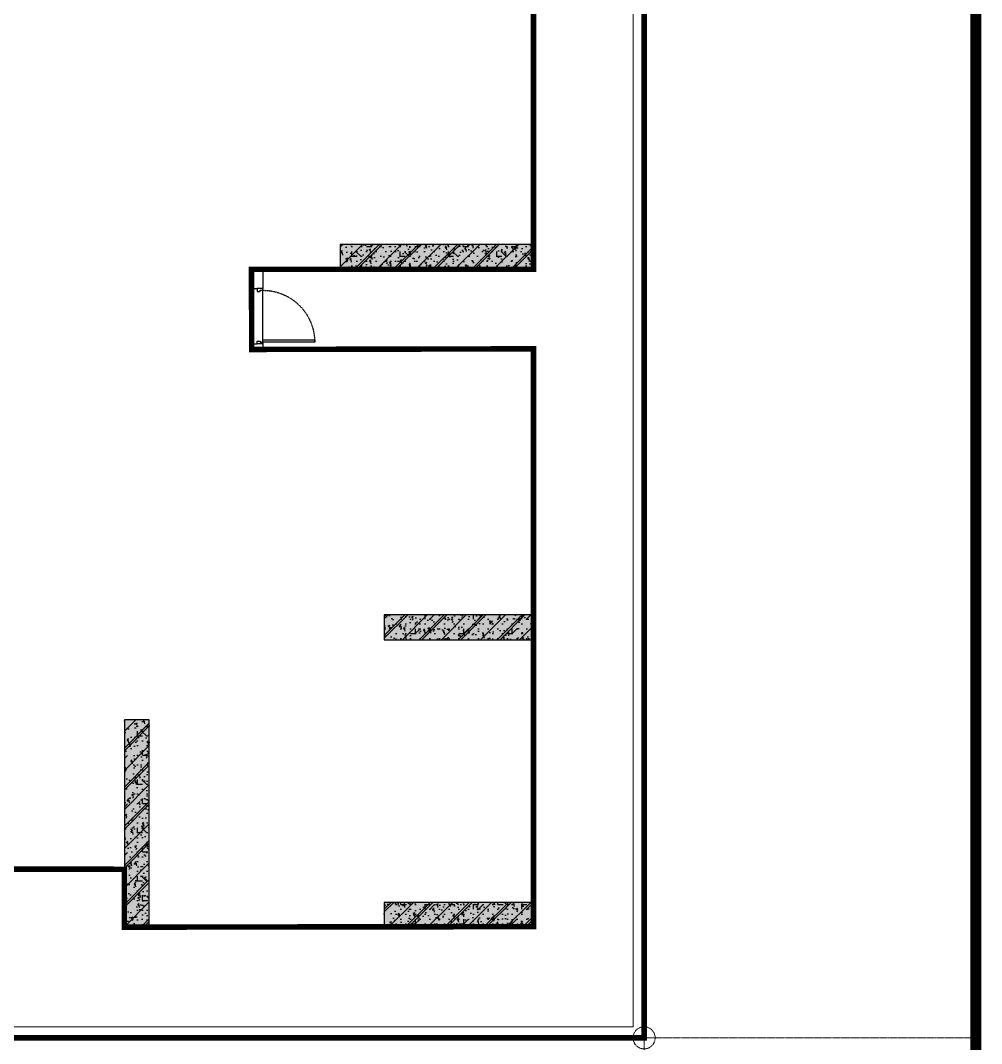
# Model space of a CAD drawing. Header units: millimetres. Extents: x 379264 to 1158416, y -283062 to 356890.
# Drawn here: x 1020364.6 to 1020712.3, y -7444.8 to -7074.7 of the extents above; entities that cross this region are included whole.
import ezdxf

# ---------------------------------------------------------------- set-up
doc = ezdxf.new("R2010")
doc.units = ezdxf.units.MM
for name, pattern in [('keyplan TANG 1$0$mb tang 1 TWC$0$Hidden10.5', [1.5, 1, -0.5]), ('keyplan TANG 1$0$MB_Luoi truc$0$HTT Center', [13, 10, -1, 1, -1]), ('keyplan TANG 1$0$MB_Luoi truc$1$HTT Center', [13, 10, -1, 1, -1]), ('keyplan TANG 1$0$Ranh dat$0$HTT Divide', [18, 10, -2, 1, -2, 1, -2]), ('keyplan TANG 1$0$Ranh dat$0$HTT Hidden 21', [3, 2, -1])]:
    doc.linetypes.add(name, pattern=pattern)
for name, color, linetype in [('BLOCK C - CHI TIET THANG 9$0$DnW', 20, 'Continuous'), ('keyplan TANG 1$0$mb tang 1 TWC$0$Door', 250, 'Continuous'), ('keyplan TANG 1$0$mb tang 1 TWC$0$X-Ref', 250, 'Continuous'), ('keyplan TANG 1$0$MB_Cot tang 1$0$Concrete Hatch', 250, 'Continuous'), ('keyplan TANG 1$0$MB_Cot tang 1$0$Concrete Line', 250, 'Continuous'), ('keyplan TANG 1$0$MB_Cot tang 1$0$Concrete Solid', 250, 'Continuous')]:
    doc.layers.add(name, color=color, linetype=linetype)
for name, color, linetype, lineweight in [('keyplan TANG 1$0$MB_Luoi truc$0$Luoi Truc', 250, 'keyplan TANG 1$0$MB_Luoi truc$0$HTT Center', 9), ('keyplan TANG 1$0$MB_Luoi truc$1$Luoi Truc', 250, 'keyplan TANG 1$0$MB_Luoi truc$1$HTT Center', 9), ('keyplan TANG 1$0$Net thay Tuong', 250, 'Continuous', 20), ('keyplan TANG 1$0$Ranh dat$0$CGXD', 250, 'keyplan TANG 1$0$Ranh dat$0$HTT Hidden 21', 40), ('keyplan TANG 1$0$Ranh dat$0$Ranh dat', 250, 'keyplan TANG 1$0$Ranh dat$0$HTT Divide', 40)]:
    doc.layers.add(name, color=color, linetype=linetype, lineweight=lineweight)

# ---------------------------------------------------------------- blocks, each defined once
blk = doc.blocks.new('keyplan TANG 1$0$mb tang 1 TWC$0$Door 1000-1')
at = {"color": 0, "linetype": 'ByBlock'}
blk.add_lwpolyline([(30, 100), (75, 100), (75, 1040.000000000015), (30, 1040.000000000015)], close=True, dxfattribs=at)
for points in [[(50, 55), (30, 55), (30, 100), (0, 100), (0, 0), (50, 0), (50, 55)], [(950.0000000000146, 55), (970.0000000000146, 55), (970.0000000000146, 100), (1000.000000000015, 100), (1000.000000000015, 0), (950.0000000000146, 0), (950.0000000000146, 55)]]:
    blk.add_lwpolyline(points, dxfattribs=at)
at = {"color": 0, "linetype": 'keyplan TANG 1$0$mb tang 1 TWC$0$Hidden10.5'}
blk.add_arc((30, 100), 940.0000000000146, 0, 90, dxfattribs=at)
blk = doc.blocks.new('*U1423')
at = {"layer": 'keyplan TANG 1$0$mb tang 1 TWC$0$Door', "xscale": -1, "rotation": 180}
blk.add_blockref('keyplan TANG 1$0$mb tang 1 TWC$0$Door 1000-1', (0, 110), dxfattribs=at)
blk = doc.blocks.new('*U1379')
at = {"layer": 'keyplan TANG 1$0$MB_Cot tang 1$0$Concrete Hatch'}
h = blk.add_hatch(dxfattribs=at)
h.set_pattern_fill('CONCRETE', color=256, scale=50, style=0, pattern_type=2)
h.set_pattern_definition([(45, (-200, -1100), (-176.7766952966369, 176.7766952966369), []), (45, (-200, -1050), (-353.5533905932737, 353.5533905932738), []), (49.99999999999999, (-200, -1100), (358.6300913003767, -31.37606749129755), [37.5, -412.5]), (355, (-200, -1100), (-69.3756668065, 376.0960668500059), [30, -330]), (100.4514, (-170.11416, -1102.614669999999), (289.2546908570108, 344.7197710304768), [31.870095, -350.571056]), (46.18420000000001, (-200, -999.9999999999995), (533.6205243128222, -82.75950716450905), [56.25, -618.75]), (96.6356, (-155.5316275, -1006.8966535), (467.3313527743517, 487.0589354502209), [47.805144, -525.8565]), (351.1842, (-200, -999.9999999999995), (467.3309725668136, 487.0593004626623), [45, -495]), (21, (-150, -1025), (298.4535260592309, -201.3094453326694), [37.5, -412.5]), (326.0000000000001, (-150, -1025), (121.6576659607909, 362.5750225234265), [30, -330]), (71.4514, (-125.1288835, -1041.775803), (420.111314290745, 161.2652483549762), [31.870095, -350.571056]), (37.50000000000001, (-200, -1100), (6.079927658645334, 166.4469269156558), [0, -326, 0, -335, 0, -331.25]), (7.499999999999999, (-200, -1100), (131.5347687210743, 197.2058559411801), [0, -191, 0, -318.5, 0, -126.25]), (327.5, (-311.5, -1100), (266.9112180862045, -11.2774358671899), [0, -125, 0, -390, 0, -517.5]), (317.5, (-361.5, -1100), (291.5930846711931, 50.05249116615882), [0, -162.5, 0, -259, 0, -367.5]), (0, (-25, -924.9999999999995), (0, 875), [87.5, -787.5]), (0, (237.5, -749.9999999999995), (0, 875), [87.5, -787.5]), (0, (62.5, -399.9999999999995), (0, 875), [87.5, -350, 87.5, -350]), (90, (-25, -924.9999999999995), (-875, 5.35782974626967e-14), [87.5, -787.5]), (90, (62.5, -399.9999999999995), (-875, 5.35782974626967e-14), [87.5, -787.5]), (90, (325, -749.9999999999995), (-875, 5.35782974626967e-14), [87.5, -787.5]), (90, (500, -487.4999999999995), (-875, 5.35782974626967e-14), [87.5, -787.5]), (135, (62.5, -924.9999999999995), (-875.016357447105, 8.881784197001252e-14), [123.76, -1113.7]), (135, (150, -399.9999999999995), (-875.016357447105, 8.881784197001252e-14), [123.76, -1113.7]), (45, (237.5, -749.9999999999995), (8.881784197001252e-14, 875.016357447105), [123.76, -247.485, 123.76, -742.455]), (0, (-375, -1100), (87.5, 87.5), [-175, 0])])
h.paths.add_polyline_path([(-300, 1350), (-300, -2400), (150, -2400), (150, 1350)])
at = {"layer": 'keyplan TANG 1$0$MB_Cot tang 1$0$Concrete Solid'}
blk.add_hatch(color=256, dxfattribs=at).paths.add_polyline_path([(-300, 1350), (-300, -2400), (150, -2400), (150, 1350)])
at = {"layer": 'keyplan TANG 1$0$MB_Cot tang 1$0$Concrete Line'}
blk.add_lwpolyline([(-300, 1350), (-300, -2400), (150, -2400), (150, 1350)], close=True, dxfattribs=at)
blk = doc.blocks.new('*U1394')
at = {"layer": 'keyplan TANG 1$0$MB_Cot tang 1$0$Concrete Hatch'}
h = blk.add_hatch(dxfattribs=at)
h.set_pattern_fill('CONCRETE', color=256, scale=50, style=0, pattern_type=2)
h.set_pattern_definition([(45, (1050, -299.9999999999999), (-176.7766952966369, 176.7766952966369), []), (45, (1050, -249.9999999999999), (-353.5533905932737, 353.5533905932738), []), (49.99999999999999, (1050, -299.9999999999999), (358.6300913003767, -31.37606749129755), [37.5, -412.5]), (355, (1050, -299.9999999999999), (-69.3756668065, 376.0960668500059), [30, -330]), (100.4514, (1079.88584, -302.6146699999999), (289.2546908570108, 344.7197710304768), [31.870095, -350.571056]), (46.18420000000001, (1050, -199.9999999999999), (533.6205243128222, -82.75950716450905), [56.25, -618.75]), (96.6356, (1094.4683725, -206.8966534999999), (467.3313527743517, 487.0589354502209), [47.805144, -525.8565]), (351.1842, (1050, -199.9999999999999), (467.3309725668136, 487.0593004626623), [45, -495]), (21, (1100, -224.9999999999999), (298.4535260592309, -201.3094453326694), [37.5, -412.5]), (326.0000000000001, (1100, -224.9999999999999), (121.6576659607909, 362.5750225234265), [30, -330]), (71.4514, (1124.8711165, -241.7758029999999), (420.111314290745, 161.2652483549762), [31.870095, -350.571056]), (37.50000000000001, (1050, -299.9999999999999), (6.079927658645334, 166.4469269156558), [0, -326, 0, -335, 0, -331.25]), (7.499999999999999, (1050, -299.9999999999999), (131.5347687210743, 197.2058559411801), [0, -191, 0, -318.5, 0, -126.25]), (327.5, (938.5000000000002, -299.9999999999999), (266.9112180862045, -11.2774358671899), [0, -125, 0, -390, 0, -517.5]), (317.5, (888.5000000000002, -299.9999999999999), (291.5930846711931, 50.05249116615882), [0, -162.5, 0, -259, 0, -367.5]), (0, (1225, -124.9999999999999), (0, 875), [87.5, -787.5]), (0, (1487.5, 50.00000000000011), (0, 875), [87.5, -787.5]), (0, (1312.5, 400.0000000000001), (0, 875), [87.5, -350, 87.5, -350]), (90, (1225, -124.9999999999999), (-875, 5.35782974626967e-14), [87.5, -787.5]), (90, (1312.5, 400.0000000000001), (-875, 5.35782974626967e-14), [87.5, -787.5]), (90, (1575, 50.00000000000011), (-875, 5.35782974626967e-14), [87.5, -787.5]), (90, (1750, 312.5000000000001), (-875, 5.35782974626967e-14), [87.5, -787.5]), (135, (1312.5, -124.9999999999999), (-875.016357447105, 8.881784197001252e-14), [123.76, -1113.7]), (135, (1400, 400.0000000000001), (-875.016357447105, 8.881784197001252e-14), [123.76, -1113.7]), (45, (1487.5, 50.00000000000011), (8.881784197001252e-14, 875.016357447105), [123.76, -247.485, 123.76, -742.455]), (0, (875.0000000000002, -299.9999999999999), (87.5, 87.5), [-175, 0])])
h.paths.add_polyline_path([(-1200, 100), (-1200, -349.9999999999999), (2300, -350), (2300, 100)])
at = {"layer": 'keyplan TANG 1$0$MB_Cot tang 1$0$Concrete Solid'}
blk.add_hatch(color=256, dxfattribs=at).paths.add_polyline_path([(-1200, 100), (-1200, -349.9999999999999), (2300, -350), (2300, 100)])
at = {"layer": 'keyplan TANG 1$0$MB_Cot tang 1$0$Concrete Line'}
blk.add_lwpolyline([(-1200, 100), (-1200, -349.9999999999999), (2300, -350), (2300, 100)], close=True, dxfattribs=at)
blk = doc.blocks.new('*U1400')
at = {"layer": 'keyplan TANG 1$0$MB_Cot tang 1$0$Concrete Hatch'}
h = blk.add_hatch(dxfattribs=at)
h.set_pattern_fill('CONCRETE', color=256, scale=50, style=0, pattern_type=2)
h.set_pattern_definition([(45, (1850, -299.9999999998835), (-176.7766952966369, 176.7766952966369), []), (45, (1850, -249.9999999998835), (-353.5533905932737, 353.5533905932738), []), (49.99999999999999, (1850, -299.9999999998835), (358.6300913003767, -31.37606749129755), [37.5, -412.5]), (355, (1850, -299.9999999998835), (-69.3756668065, 376.0960668500059), [30, -330]), (100.4514, (1879.88584, -302.6146699998835), (289.2546908570108, 344.7197710304768), [31.870095, -350.571056]), (46.18420000000001, (1850, -199.9999999998835), (533.6205243128222, -82.75950716450905), [56.25, -618.75]), (96.6356, (1894.4683725, -206.8966534998835), (467.3313527743517, 487.0589354502209), [47.805144, -525.8565]), (351.1842, (1850, -199.9999999998835), (467.3309725668136, 487.0593004626623), [45, -495]), (21, (1900, -224.9999999998835), (298.4535260592309, -201.3094453326694), [37.5, -412.5]), (326.0000000000001, (1900, -224.9999999998835), (121.6576659607909, 362.5750225234265), [30, -330]), (71.4514, (1924.8711165, -241.7758029998835), (420.111314290745, 161.2652483549762), [31.870095, -350.571056]), (37.50000000000001, (1850, -299.9999999998835), (6.079927658645334, 166.4469269156558), [0, -326, 0, -335, 0, -331.25]), (7.499999999999999, (1850, -299.9999999998835), (131.5347687210743, 197.2058559411801), [0, -191, 0, -318.5, 0, -126.25]), (327.5, (1738.5, -299.9999999998835), (266.9112180862045, -11.2774358671899), [0, -125, 0, -390, 0, -517.5]), (317.5, (1688.5, -299.9999999998835), (291.5930846711931, 50.05249116615882), [0, -162.5, 0, -259, 0, -367.5]), (0, (2025, -124.9999999998835), (0, 875), [87.5, -787.5]), (0, (2287.5, 50.00000000011653), (0, 875), [87.5, -787.5]), (0, (2112.5, 400.0000000001165), (0, 875), [87.5, -350, 87.5, -350]), (90, (2025, -124.9999999998835), (-875, 5.35782974626967e-14), [87.5, -787.5]), (90, (2112.5, 400.0000000001165), (-875, 5.35782974626967e-14), [87.5, -787.5]), (90, (2375, 50.00000000011653), (-875, 5.35782974626967e-14), [87.5, -787.5]), (90, (2550, 312.5000000001165), (-875, 5.35782974626967e-14), [87.5, -787.5]), (135, (2112.5, -124.9999999998835), (-875.016357447105, 8.881784197001252e-14), [123.76, -1113.7]), (135, (2200, 400.0000000001165), (-875.016357447105, 8.881784197001252e-14), [123.76, -1113.7]), (45, (2287.5, 50.00000000011653), (8.881784197001252e-14, 875.016357447105), [123.76, -247.485, 123.76, -742.455]), (0, (1675, -299.9999999998835), (87.5, 87.5), [-175, 0])])
h.paths.add_polyline_path([(-400, 100.0000000001164), (-400, -349.9999999999999), (2300, -350), (2300, 100.0000000001164)])
at = {"layer": 'keyplan TANG 1$0$MB_Cot tang 1$0$Concrete Solid'}
blk.add_hatch(color=256, dxfattribs=at).paths.add_polyline_path([(-400, 100.0000000001164), (-400, -349.9999999999999), (2300, -350), (2300, 100.0000000001164)])
at = {"layer": 'keyplan TANG 1$0$MB_Cot tang 1$0$Concrete Line'}
blk.add_lwpolyline([(-400, 100.0000000001164), (-400, -349.9999999999999), (2300, -350), (2300, 100.0000000001164)], close=True, dxfattribs=at)
blk = doc.blocks.new('keyplan TANG 1')
at = {"layer": 'keyplan TANG 1$0$MB_Luoi truc$0$Luoi Truc', "color": 1}
blk.add_circle((101550.0000002376, -1999.999999880674), 200, dxfattribs=at)
at = {"layer": 'keyplan TANG 1$0$MB_Luoi truc$1$Luoi Truc'}
for p, q in [((101550.0000001195, -11999.99999987916), (101550.0000001195, 163996.8385842984)), ((107550.0000007179, -2000.000000000116), (-120717.0351057016, -2000.000000000116))]:
    blk.add_line(p, q, dxfattribs=at)
at = {"layer": 'keyplan TANG 1$0$MB_Luoi truc$1$Luoi Truc', "color": 1}
blk.add_circle((101550.0000002376, -1999.999999880674), 200, dxfattribs=at)
at = {"layer": 'keyplan TANG 1$0$Net thay Tuong'}
blk.add_line((101550.0000001195, 50315.80818002566), (101550.0000001195, -1999.999137968523), dxfattribs=at)
at = {"layer": 'keyplan TANG 1$0$MB_Cot tang 1$0$Concrete Line'}
for name, p in [('*U1394', (97249.99999999953, 12249.99999999942)), ('*U1400', (97249.99999999953, 5549.999999999418)), ('*U1379', (92450, 2399.999999999418)), ('*U1400', (97249.99999999953, 349.9999999994179))]:
    blk.add_blockref(name, p, dxfattribs=at)
blk.add_wipeout([(94451.54539558978, 11900.000001460568), (99649.1009101203, 11900.000001460568), (99649.1009101203, 10450.00000651774), (94451.54539558978, 10450.00000651774)]).dxf.layer = 'keyplan TANG 1$0$mb tang 1 TWC$0$X-Ref'
at = {"color": 7, "const_width": 100}
blk.add_lwpolyline([(71800.00025155763, 5549.999855395316), (74800.00007964279, 5549.999902939265), (74800.00007964279, 4750.000005206275), (73400.00016417798, 4750.000005206275), (73400.00016417798, 5.206282366998494e-06), (81300.00016745443, -3.48791218129918e-10), (81299.99999826393, 1049.999997078725), (92150, 1049.999996138156), (92150.00000251237, -5.816218617837876e-10), (99550.00000251236, -7.458613254129887e-06), (99550.00000011947, 10450.00000651774), (94451.54539558978, 10449.99999905948), (94449.99999592203, 11899.99999922374), (99549.99999999953, 11900.00000146057), (99549.99999999953, 19800.00000124428)], dxfattribs=at)
at = {"layer": 'keyplan TANG 1$0$mb tang 1 TWC$0$Door'}
for p, q in [((94451.54539558978, 11900.00000146058), (94551.54539558978, 11900.00000146058)), ((94451.54539558978, 11900.00000146058), (94451.54539558978, 11549.99999999991)), ((94651.54539558978, 11900.00000146058), (94551.54539558978, 11900.00000146058)), ((94651.54539558978, 11900.00000146058), (94651.54539558978, 11549.99999999991)), ((94451.54539558978, 11549.99999999991), (94551.54539558978, 11549.99999999991)), ((94651.54539558978, 11549.99999999991), (94551.54539558978, 11549.99999999991)), ((94651.54539558978, 10549.99999999988), (94651.54539558978, 11549.99999999991)), ((94451.54539558978, 10549.99999999988), (94551.54539558978, 10549.99999999988)), ((94451.54539558978, 10549.99999999988), (94451.54539558978, 10449.99999999988)), ((94651.54539558978, 10549.99999999988), (94551.54539558978, 10549.99999999988)), ((94651.54539558978, 10549.99999999988), (94651.54539558978, 10449.99999999988)), ((94451.54539558978, 10449.99999999988), (94551.54539558978, 10449.99999999988)), ((94651.54539558978, 10449.99999999988), (94551.54539558978, 10449.99999999988))]:
    blk.add_line(p, q, dxfattribs=at)
at = {"layer": 'keyplan TANG 1$0$Net thay Tuong'}
for points in [[(101350.0000001195, -1799.999142951099), (101350.0000001195, 50233.18213957513), (99353.15980981669, 52237.42481985956), (99352.73490429576, 57849.99999999988), (98364.4302535425, 57850.21248321631)], [(39327.31659284432, 27420.93541650497), (31332.94558347393, 19426.60177489225), (31333.15132069588, -12000), (107549.8392693331, -11999.99999988079), (107550.7486715703, 44292.81412201957), (101550.8408655398, 50314.96419743157)], [(101350.0000001195, -1799.999142951099), (32550.00000000003, -1800.00085695539), (32550.00000000003, 20643.65050259122)], [(101550.0000001195, -1999.999137968523), (32350.00000000003, -2000.000861937966), (32350.00000000003, 20443.65143744295)]]:
    blk.add_lwpolyline(points, dxfattribs=at)
at = {"layer": 'keyplan TANG 1$0$Ranh dat$0$CGXD', "ltscale": 0.1, "const_width": 99.99999999999987}
blk.add_lwpolyline([(-120672.6085753441, -1999.999999165535), (101549.9999992847, -1999.999999403954), (101552.6037964821, 159996.8385541439), (-8354.52076458931, 159998.1233597398), (-8358.646733760834, 83058.68978583813)], dxfattribs=at)
at = {"layer": 'keyplan TANG 1$0$Ranh dat$0$Ranh dat', "ltscale": 0.1, "const_width": 199.9999999999999}
blk.add_lwpolyline([(107552.6680879593, 163996.7684141397), (107549.8392677307, -11999.99999952316), (-120672.6085753441, -11999.99999928474), (-121036.9114780426, 70001.20354908705), (-12359.34739804268, 69993.09698444605), (-12354.30626320839, 163998.1701167822), (107552.6680879593, 163996.7684141397)], close=True, dxfattribs=at)
at = {"layer": 'keyplan TANG 1$0$mb tang 1 TWC$0$Door', "rotation": 90}
blk.add_blockref('*U1423', (94661.54539558978, 10549.9999999999), dxfattribs=at)

msp = doc.modelspace()

# ---------------------------------------------------------------- block references
at = {"layer": 'BLOCK C - CHI TIET THANG 9$0$DnW', "xscale": 0.02, "yscale": 0.02, "zscale": 0.02}
msp.add_blockref('keyplan TANG 1', (1018559.225811963, -7402.719552127121), dxfattribs=at)

doc.saveas('drawing.dxf')
